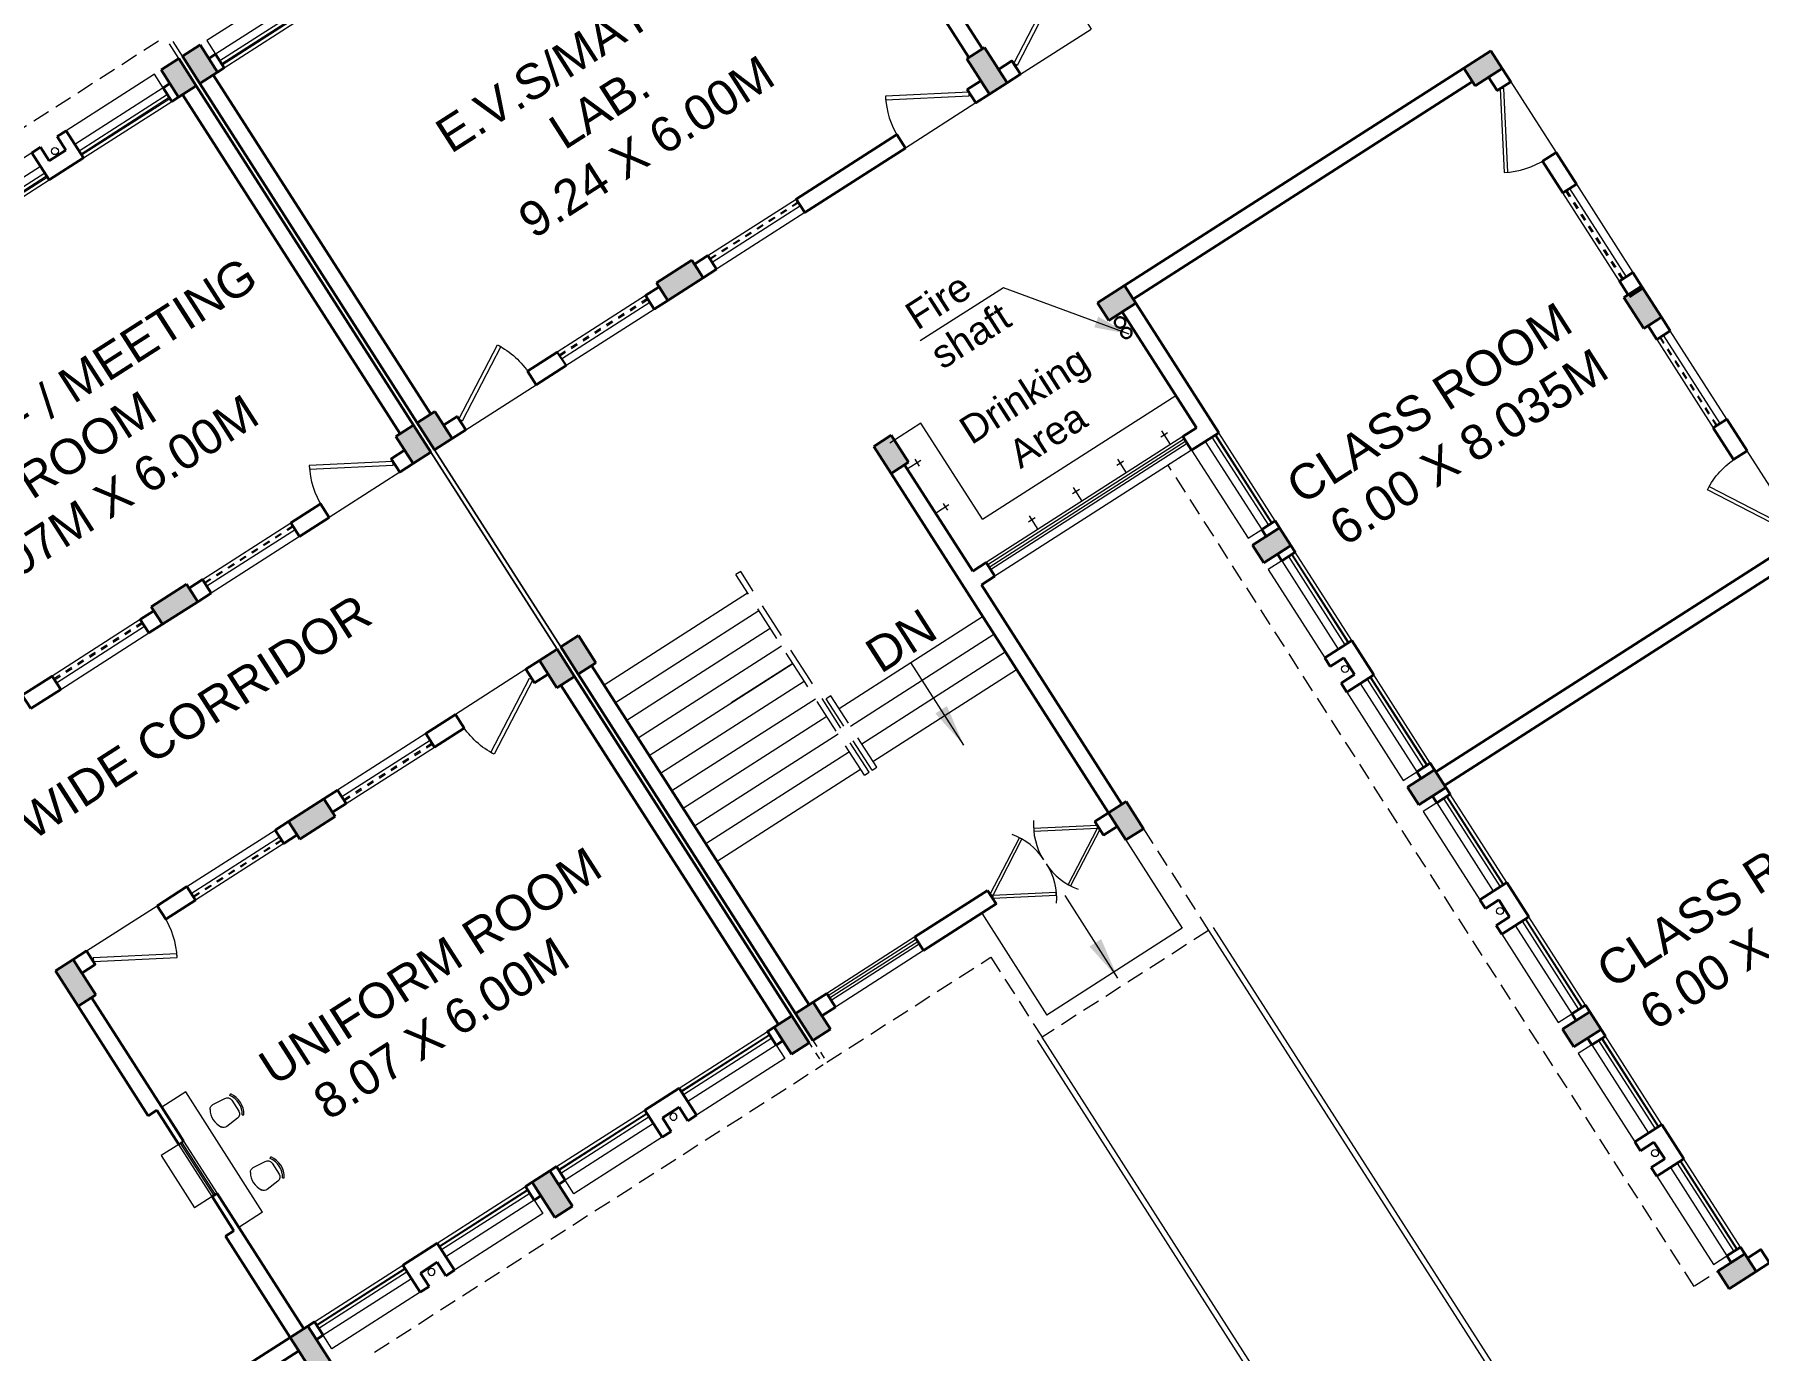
# Model space of a CAD drawing. Header units: millimetres. Extents: x 1898 to 3725, y 783 to 1532.
# Drawn here: x 2086.4 to 2111.08, y 1340.15 to 1358.98 of the extents above; entities that cross this region are included whole.
import ezdxf

# ---------------------------------------------------------------- set-up
doc = ezdxf.new("R2010")
doc.units = ezdxf.units.MM
for name, pattern in [('CENTER2', [1.125, 0.75, -0.125, 0.125, -0.125]), ('DASHED', [0.75, 0.5, -0.25]), ('DASHED2', [0.375, 0.25, -0.125]), ('HIDDEN', [0.375, 0.25, -0.125])]:
    doc.linetypes.add(name, pattern=pattern)
doc.layers.get('0').update_dxf_attribs({"lineweight": 20})
for name, color, linetype, lineweight in [('BL', 1, 'CENTER2', 30), ('CLL LEV.', 15, 'Continuous', 18), ('COL HATCH', 253, 'Continuous', 13), ('Column', 251, 'Continuous', 30), ('DIM', 6, 'Continuous', 18), ('Door', 54, 'Continuous', 18), ('expension joint', 248, 'Continuous', 18), ('Fixture', 44, 'Continuous', 13), ('Furniture', 13, 'Continuous', 13), ('glass', 5, 'Continuous', 18), ('Layer1', 12, 'Continuous', 30), ('PROJ.', 30, 'DASHED2', 15), ('Railing', 23, 'Continuous', 13), ('STAIRS', 10, 'Continuous', 18), ('TEXT', 7, 'Continuous', 15), ('Ventilator', 4, 'DASHED', 18), ('Wall', 7, 'Continuous', 30), ('Window', 150, 'Continuous', 15), ('Window-Wall', 7, 'Continuous', 18)]:
    doc.layers.add(name, color=color, linetype=linetype, lineweight=lineweight)
doc.styles.add('DIM', font='arial.ttf', dxfattribs={"height": 0.5})
doc.styles.add('L120', font='arial.ttf', dxfattribs={"height": 0.6})
doc.styles.get("Standard").update_dxf_attribs({"font": 'arial.ttf', "height": 0.2})
doc.dimstyles.new('Current Dim style', dxfattribs={"dimscale": 0.3, "dimtxt": 0.2, "dimasz": 2, "dimexe": 0.18, "dimexo": 1, "dimgap": 0.09, "dimtad": 0, "dimzin": 0, "dimdsep": 46, "dimtxsty": 'Standard', "dimcen": 0.09, "dimclrd": 256, "dimclre": 256, "dimclrt": 7, "dimadec": 0, "dimazin": 0, "dimtfac": 1, "dimtofl": 0, "dimtmove": 2, "dimatfit": 3, "dimfxl": 0, "dimtolj": 1, "dimtzin": 0, "dimlwd": -1, "dimlwe": -1, "dimarcsym": 0})
doc.dimstyles.new('DIM', dxfattribs={"dimtxt": 0.5, "dimasz": 0.5, "dimexe": 0.02, "dimexo": 0, "dimgap": 0.1, "dimtad": 0, "dimdec": 3, "dimzin": 0, "dimdsep": 46, "dimtxsty": 'DIM', "dimcen": 0, "dimclrd": 251, "dimclre": 256, "dimclrt": 7, "dimadec": 0, "dimazin": 0, "dimtfac": 1, "dimtdec": 3, "dimtofl": 0, "dimtmove": 0, "dimatfit": 3, "dimfxl": 0, "dimtolj": 1, "dimtzin": 0, "dimlwd": -1, "dimlwe": -1, "dimarcsym": 0})

# ---------------------------------------------------------------- blocks, each defined once
blk = doc.blocks.new('WINDOW 1')
at = {"layer": 'CLL LEV.'}
for p, q in [((-0.23, 0), (-0.46, 0)), ((-0.46, 0), (-0.46, -1.5)), ((-0.46, -1.5), (-0.23, -1.5))]:
    blk.add_line(p, q, dxfattribs=at)
at = {"layer": 'Window'}
for p, q in [((-0.065, 0), (-0.065, -1.5)), ((-0.05, -1.5), (-0.05, 0))]:
    blk.add_line(p, q, dxfattribs=at)
at = {"layer": 'Window-Wall'}
for p, q in [((0, 0), (-0.23, 0)), ((-0.23, 0), (-0.23, -1.5)), ((-0.115, 0), (-0.115, -1.5)), ((0, -1.5), (0, 0)), ((-0.23, -1.5), (0, -1.5))]:
    blk.add_line(p, q, dxfattribs=at)
blk = doc.blocks.new('VENTILATOR')
at = {"layer": 'Ventilator', "ltscale": 0.02}
for p, q in [((-0.18, -1.5), (-0.18, 0)), ((-0.165, 0), (-0.165, -1.5))]:
    blk.add_line(p, q, dxfattribs=at)
at = {"layer": 'Window-Wall'}
for p, q in [((-0.23, 0), (0, 0)), ((-0.23, -1.5), (-0.23, 0)), ((-0.115, 0), (-0.115, -1.5)), ((0, 0), (0, -1.5)), ((-0.23, -1.5), (0, -1.5))]:
    blk.add_line(p, q, dxfattribs=at)
blk = doc.blocks.new('*U18')
for p, q in [((0, 0), (0, 6)), ((40, 0), (40, 6))]:
    blk.add_line(p, q)
blk.add_lwpolyline([(0, 0), (34.64, -20), (35.52, -18.48), (0.88, 1.52)], close=True)
blk.add_arc((0, 0), 40, 330, 360)
blk = doc.blocks.new('Door')
at = {"layer": 'Door'}
blk.add_line((0, 0.18), (1.199, 0.18), dxfattribs=at)
at = {"layer": 'Door', "xscale": 0.0299845412869386, "yscale": 0.0299845412869386, "zscale": 0.0299845412869386}
blk.add_blockref('*U18', (0, 0), dxfattribs=at)
blk = doc.blocks.new('C2')
at = {"layer": 'COL HATCH'}
h = blk.add_hatch(color=256, dxfattribs=at)
h.dxf.hatch_style = 1
h.paths.add_polyline_path([(0.3, 0), (0, 0), (0, -0.6), (0.3, -0.6)])
at = {"layer": 'Column'}
for p, q in [((0, 0), (0, -0.6)), ((0.3, 0), (0, 0)), ((0.3, -0.6), (0.3, 0)), ((0, -0.6), (0.3, -0.6))]:
    blk.add_line(p, q, dxfattribs=at)
blk = doc.blocks.new('SHAFT')
at = {"layer": 'Fixture'}
blk.add_circle((0.327, -0.302), 0.05, dxfattribs=at)
at = {"layer": 'Wall'}
for p, q in [((0.035, 0), (0.62, 0)), ((0.035, 0), (0.035, -0.46)), ((0.185, -0.46), (0.185, -0.23)), ((0.185, -0.23), (0.47, -0.23)), ((0.47, -0.46), (0.47, -0.23)), ((0.62, 0), (0.62, -0.46)), ((0.035, -0.46), (0.185, -0.46)), ((0.62, -0.46), (0.47, -0.46))]:
    blk.add_line(p, q, dxfattribs=at)
blk = doc.blocks.new('CU')
at = {"layer": 'COL HATCH', "linetype": 'CENTER2'}
h = blk.add_hatch(color=256, dxfattribs=at)
h.dxf.hatch_style = 1
h.paths.add_polyline_path([(0, 0.035), (0, -0.265), (0.46, -0.265), (0.46, 0.035)])
at = {"layer": 'Column', "linetype": 'CENTER2'}
blk.add_lwpolyline([(0, 0.035), (0, -0.265), (0.46, -0.265), (0.46, 0.035), (0, 0.035)], dxfattribs=at)
blk = doc.blocks.new('C3')
at = {"layer": 'COL HATCH'}
h = blk.add_hatch(color=256, dxfattribs=at)
h.dxf.hatch_style = 1
h.paths.add_polyline_path([(0.3, 0), (0, 0), (0, -0.53), (0.3, -0.53)])
at = {"layer": 'Column'}
for p, q in [((0, 0), (0, -0.53)), ((0.3, 0), (0, 0)), ((0.3, -0.53), (0.3, 0)), ((0, -0.53), (0.3, -0.53))]:
    blk.add_line(p, q, dxfattribs=at)
blk = doc.blocks.new('A$C65A3360F')
at = {"layer": 'Fixture', "linetype": 'CENTER2'}
for p, q in [((0, 0), (-0.23, 0)), ((0, 0), (-0.23, 0)), ((-0.166, 0.057), (-0.166, 0)), ((-0.166, 0.057), (-0.166, 0)), ((-0.166, 0), (-0.166, -0.057)), ((-0.166, 0), (-0.166, -0.057))]:
    blk.add_line(p, q, dxfattribs=at)
blk = doc.blocks.new('Door - Left Hung 36 in.')
blk.add_lwpolyline([(0.75, -1.3), (0, 0), (31.18, 18), (31.93, 16.7)], close=True)
blk.add_arc((0, 0), 36, 0, 37.31013)
blk = doc.blocks.new('chair1')
for p, q in [((527, 224), (556, 243)), ((527, -224), (556, -243))]:
    blk.add_line(p, q)
blk.add_lwpolyline([(58, 204, -0.283804), (155, 253), (416, 230, -0.389031), (510, 127), (510, -127, -0.389031), (416, -230), (155, -253, -0.283804), (58, -204)], format="xyb")
for centre, radius, start, end in [((390, 0), 390, 148.3892, 211.6108), ((201, 0), 396, 325.6197, 34.3803), ((201, 0), 430, 325.6197, 34.3803)]:
    blk.add_arc(centre, radius, start, end)
blk = doc.blocks.new('GROUND FLOOR')
at = {"layer": 'BL'}
for centre in [(35.2061, 20.4333), (35.2009, 20.2593)]:
    blk.add_circle(centre, 0.075, dxfattribs=at)
at = {"layer": 'CLL LEV.'}
for p, q in [((17.5117, 17.8013), (17.2117, 17.8013)), ((17.2117, 17.8013), (17.2117, 16.9136)), ((17.5117, 16.9136), (17.2117, 16.9136))]:
    blk.add_line(p, q, dxfattribs=at)
at = {"layer": 'expension joint'}
for p, q in [((25.8961, 24.1935), (25.8961, 20.8435)), ((25.8961, 20.8435), (25.8961, 24.1935)), ((25.9586, 24.1935), (25.9586, 20.8435)), ((25.9586, 20.8435), (25.9586, 24.1935))]:
    blk.add_line(p, q, dxfattribs=at)
at = {"layer": 'Fixture'}
for p, q in [((31.4986, 20.761), (32.0286, 20.761)), ((32.0286, 19.126), (32.0286, 20.7606)), ((32.0286, 19.126), (35.3136, 19.126))]:
    blk.add_line(p, q, dxfattribs=at)
at = {"layer": 'Furniture', "ltscale": 10000}
for p, q in [((18.0019, 18.3808), (17.5961, 18.3808)), ((17.9986, 16.3341), (18.0019, 18.3808)), ((17.9986, 16.3341), (17.5961, 16.3341))]:
    blk.add_line(p, q, dxfattribs=at)
at = {"layer": 'glass', "lineweight": 5}
for p, q in [((35.0836, 18.5335), (31.7386, 18.5335)), ((31.7386, 18.4985), (35.0836, 18.4985)), ((27.9886, 14.5735), (26.4886, 14.5735)), ((26.4886, 14.5385), (27.9886, 14.5385))]:
    blk.add_line(p, q, dxfattribs=at)
at = {"layer": 'PROJ.'}
for p, q in [((17.6661, 31.2535), (25.8961, 31.2535)), ((25.8961, 30.8834), (25.8961, 31.2535)), ((25.9586, 30.8835), (25.9586, 31.2535)), ((34.6836, 4.3835), (34.6836, 18.3435)), ((31.5786, 14.1535), (31.5786, 12.4235)), ((18.2661, 13.7835), (25.8961, 13.7835)), ((25.9586, 13.7835), (28.7466, 13.7835)), ((28.7466, 13.7835), (28.7466, 12.4235)), ((31.5786, 12.4235), (28.7466, 12.4235)), ((35.3136, 4.3835), (34.6836, 4.3835))]:
    blk.add_line(p, q, dxfattribs=at)
at = {"layer": 'PROJ.', "ltscale": 0.05}
for p, q in [((35.3136, 18.3435), (34.6836, 18.3435)), ((25.8961, 14.3835), (25.8961, 13.7835))]:
    blk.add_line(p, q, dxfattribs=at)
at = {"layer": 'PROJ.', "ltscale": 0.02}
blk.add_line((25.9586, 14.1535), (25.9586, 13.7835), dxfattribs=at)
at = {"layer": 'Railing', "linetype": 'DASHED'}
for p, q in [((28.6286, 18.5285), (28.6286, 20.3615)), ((28.7086, 18.5285), (28.7086, 20.3615)), ((28.6286, 16.9535), (28.6286, 18.5285)), ((28.7086, 16.9535), (28.7086, 18.5285)), ((28.7586, 16.9535), (28.7586, 18.168)), ((28.8386, 16.9535), (28.8386, 18.168)), ((28.6286, 16.9535), (28.7086, 16.9535)), ((28.7586, 16.9535), (28.8386, 16.9535))]:
    blk.add_line(p, q, dxfattribs=at)
at = {"layer": 'Railing', "linetype": 'HIDDEN', "ltscale": 0.01}
for p, q in [((28.7086, 20.3615), (28.6286, 20.3615)), ((28.8386, 18.168), (28.7586, 18.168))]:
    blk.add_line(p, q, dxfattribs=at)
at = {"layer": 'STAIRS'}
for p, q in [((26.1886, 20.0535), (28.6286, 20.0535)), ((26.1886, 19.7535), (28.6286, 19.7535)), ((26.1886, 19.4535), (28.6286, 19.4535)), ((26.1886, 19.1535), (28.6286, 19.1535)), ((26.1886, 18.8535), (28.6286, 18.8535)), ((28.6286, 18.8535), (27.5785, 18.8535)), ((26.1886, 18.5535), (28.6286, 18.5535)), ((26.1886, 18.2535), (28.6286, 18.2535)), ((26.1886, 17.9535), (28.6286, 17.9535)), ((28.8386, 17.9535), (31.2786, 17.9535)), ((26.1886, 17.6535), (28.6286, 17.6535)), ((28.8386, 17.6535), (31.2786, 17.6535)), ((26.1886, 17.3535), (28.6286, 17.3535)), ((28.8386, 17.3535), (31.2786, 17.3535)), ((26.1886, 17.0535), (28.6286, 17.0535)), ((28.8386, 17.0535), (31.2786, 17.0535)), ((28.9766, 14.3835), (28.9766, 12.6535)), ((31.2786, 14.3835), (31.2786, 12.6535)), ((31.2786, 12.6535), (28.9766, 12.6535))]:
    blk.add_line(p, q, dxfattribs=at)
at = {"layer": 'Wall'}
for p, q in [((25.6661, 24.6535), (25.6661, 30.4235)), ((25.8961, 24.6535), (25.8961, 30.4235)), ((25.9586, 24.6535), (25.9586, 30.4235)), ((26.1886, 24.6535), (26.1886, 30.4235)), ((35.4286, 24.7935), (35.4286, 30.4235)), ((35.6586, 24.7935), (35.6586, 30.4235)), ((41.3136, 20.8435), (35.5436, 20.8435)), ((35.3136, 20.5435), (35.5436, 20.5435)), ((41.3136, 20.6135), (35.5436, 20.6135)), ((35.5436, 20.5435), (35.5436, 18.3435)), ((17.3661, 20.2435), (17.3661, 18.3816)), ((17.5961, 20.2435), (17.5961, 17.8723)), ((25.6661, 20.3835), (25.6661, 14.6135)), ((25.8961, 20.3835), (25.8961, 14.6135)), ((25.9586, 20.3835), (25.9586, 14.6135)), ((26.1886, 20.3835), (26.1886, 14.6135)), ((31.2786, 20.3835), (31.2786, 14.6135)), ((31.5086, 20.3835), (31.5086, 18.5735)), ((31.7386, 18.5735), (31.5086, 18.5735)), ((31.7386, 18.3435), (31.7386, 18.5735)), ((35.0836, 18.3435), (35.0836, 18.5735)), ((35.0836, 18.5735), (35.3136, 18.5735)), ((17.5117, 18.3816), (17.3661, 18.3816)), ((17.5117, 17.8013), (17.5117, 18.3816)), ((17.5961, 17.8013), (17.5961, 18.3816)), ((31.5086, 14.6135), (31.5086, 18.3435)), ((31.5086, 18.3435), (31.7386, 18.3435)), ((35.5436, 18.3435), (35.0836, 18.3435)), ((17.5117, 17.8013), (17.5961, 17.8013)), ((17.5117, 16.3341), (17.5117, 16.9136)), ((17.5117, 16.9136), (17.5961, 16.9136)), ((17.5961, 14.6135), (17.5961, 16.9136)), ((41.7736, 16.8085), (41.5436, 16.8085)), ((17.5117, 16.3341), (17.3661, 16.3341)), ((17.3661, 16.3341), (17.3661, 14.6135)), ((35.5436, 12.5785), (41.3136, 12.5785)), ((35.5436, 12.3485), (41.3136, 12.3485))]:
    blk.add_line(p, q, dxfattribs=at)
for points in [[(25.5961, 30.6535), (25.5961, 30.4235), (25.4811, 30.4235), (25.4811, 30.6535), (25.5961, 30.6535)], [(26.3736, 30.6535), (26.3736, 30.4235), (26.2586, 30.4235), (26.2586, 30.6535), (26.3736, 30.6535)], [(26.3736, 30.6534), (26.3736, 30.4234), (26.2586, 30.4234), (26.2586, 30.6534), (26.3736, 30.6534)], [(21.1011, 24.1935), (21.1011, 24.4235), (21.3311, 24.4235), (21.3311, 24.1935), (21.1011, 24.1935)], [(22.1611, 24.1935), (22.1611, 24.4235), (21.9311, 24.4235), (21.9311, 24.1935), (22.1611, 24.1935)], [(25.5961, 24.1935), (25.5961, 24.4235), (25.3661, 24.4235), (25.3661, 24.1935), (25.5961, 24.1935)], [(26.2586, 24.1935), (26.2586, 24.4235), (26.4886, 24.4235), (26.4886, 24.1935), (26.2586, 24.1935)], [(29.6936, 24.1935), (29.6936, 24.4235), (29.9236, 24.4235), (29.9236, 24.1935), (29.6936, 24.1935)], [(30.7536, 24.1935), (30.7536, 24.4235), (30.5236, 24.4235), (30.5236, 24.1935), (30.7536, 24.1935)], [(35.3936, 24.1935), (35.3936, 24.4235), (35.1636, 24.4235), (35.1636, 24.1935), (35.3936, 24.1935)], [(35.6936, 24.1935), (35.6936, 24.4235), (35.9236, 24.4235), (35.9236, 24.1935), (35.6936, 24.1935)], [(17.6661, 20.8434), (17.6661, 20.6134), (17.8961, 20.6134), (17.8961, 20.8434), (17.6661, 20.8434)], [(21.1011, 20.8434), (21.1011, 20.6134), (21.3311, 20.6134), (21.3311, 20.8434), (21.1011, 20.8434)], [(22.1611, 20.8434), (22.1611, 20.6134), (21.9311, 20.6134), (21.9311, 20.8434), (22.1611, 20.8434)], [(25.5961, 20.8434), (25.5961, 20.6134), (25.3661, 20.6134), (25.3661, 20.8434), (25.5961, 20.8434)], [(35.3136, 18.5735), (35.3136, 20.5435)], [(41.7736, 20.5435), (41.5436, 20.5435), (41.5436, 20.3135), (41.7736, 20.3135), (41.7736, 20.5435)], [(41.7736, 17.0735), (41.5436, 17.0735), (41.5436, 16.8435), (41.7736, 16.8435), (41.7736, 17.0735)], [(35.3136, 16.8435), (35.5436, 16.8435), (35.5436, 16.7285), (35.3136, 16.7285), (35.3136, 16.8435)], [(35.3136, 16.4285), (35.5436, 16.4285), (35.5436, 16.3135), (35.3136, 16.3135), (35.3136, 16.4285)], [(41.7736, 16.0835), (41.5436, 16.0835), (41.5436, 16.3135), (41.7736, 16.3135), (41.7736, 16.0835)], [(17.3661, 14.6135), (17.3661, 14.3835), (15.4311, 14.3835), (15.4311, 14.6135), (17.3661, 14.6135)], [(17.7811, 14.3835), (17.7811, 14.6135), (17.6661, 14.6135), (17.6661, 14.3835), (17.7811, 14.3835)], [(17.7811, 14.3834), (17.7811, 14.6134), (17.6661, 14.6134), (17.6661, 14.3834), (17.7811, 14.3834)], [(21.4811, 14.3835), (21.4811, 14.6135), (21.3661, 14.6135), (21.3661, 14.3835), (21.4811, 14.3835)], [(21.8961, 14.3835), (21.8961, 14.6135), (21.7811, 14.6135), (21.7811, 14.3835), (21.8961, 14.3835)], [(25.5961, 14.3835), (25.5961, 14.6135), (25.4811, 14.6135), (25.4811, 14.3835), (25.5961, 14.3835)], [(26.4886, 14.6135), (26.2586, 14.6135), (26.2586, 14.3835), (26.4886, 14.3835), (26.4886, 14.6135)], [(31.2786, 14.6135), (31.0486, 14.6135), (31.0486, 14.3835), (31.2786, 14.3835), (31.2786, 14.6135)], [(35.3136, 12.7285), (35.5436, 12.7285), (35.5436, 12.6135), (35.3136, 12.6135), (35.3136, 12.7285)], [(35.3136, 12.7285), (35.5436, 12.7285), (35.5436, 12.6135), (35.3136, 12.6135), (35.3136, 12.7285)], [(35.3136, 12.3135), (35.5436, 12.3135), (35.5436, 12.1985), (35.3136, 12.1985), (35.3136, 12.3135)], [(35.3136, 8.6135), (35.5436, 8.6135), (35.5436, 8.4985), (35.3136, 8.4985), (35.3136, 8.6135)], [(35.3136, 8.1985), (35.5436, 8.1985), (35.5436, 8.0835), (35.3136, 8.0835), (35.3136, 8.1985)], [(35.3136, 4.4985), (35.5436, 4.4985), (35.5436, 4.3835), (35.3136, 4.3835), (35.3136, 4.4985)], [(35.3136, 4.4985), (35.5436, 4.4985), (35.5436, 4.3835), (35.3136, 4.3835), (35.3136, 4.4985)], [(35.5436, 4.0835), (35.7736, 4.0835), (35.7736, 4.3135), (35.5436, 4.3135), (35.5436, 4.0835)]]:
    blk.add_lwpolyline(points, dxfattribs=at)
for points in [[(19.0955, 24.1933), (19.0955, 24.4235), (19.6011, 24.4235), (19.6011, 24.1933)], [(24.1667, 24.1933), (24.1667, 24.4235), (23.6611, 24.4235), (23.6611, 24.1933)], [(27.688, 24.1934), (27.688, 24.4235), (28.1936, 24.4235), (28.1936, 24.1934)], [(33.9642, 24.1934), (33.9642, 24.4235), (32.2536, 24.4235), (32.2536, 24.1934)], [(19.0955, 20.8436), (19.0955, 20.6134), (19.6011, 20.6134), (19.6011, 20.8436)], [(24.1667, 20.8436), (24.1667, 20.6134), (23.6611, 20.6134), (23.6611, 20.8436)], [(41.7738, 19.1141), (41.5436, 19.1141), (41.5436, 18.5735), (41.7738, 18.5735)], [(29.2242, 14.6135), (27.9886, 14.6135), (27.9886, 14.3835), (29.2242, 14.3835)], [(41.7738, 14.0428), (41.5436, 14.0428), (41.5436, 14.5835), (41.7738, 14.5835)]]:
    blk.add_lwpolyline(points, close=True, dxfattribs=at)
at = {"layer": 'Window', "ltscale": 0.05}
for p, q in [((17.5443, 16.9136), (17.5443, 17.8013)), ((17.5674, 16.9136), (17.5674, 17.8013))]:
    blk.add_line(p, q, dxfattribs=at)
at = {"layer": 'Window-Wall', "lineweight": 15}
for p, q in [((35.0836, 18.5735), (31.7386, 18.5735)), ((31.7386, 18.4585), (35.0836, 18.4585)), ((35.0836, 18.3435), (31.7386, 18.3435)), ((27.9886, 14.6135), (26.4886, 14.6135)), ((27.9886, 14.6135), (27.9886, 14.3835)), ((26.4886, 14.4985), (27.9886, 14.4985)), ((27.9886, 14.3835), (26.4886, 14.3835))]:
    blk.add_line(p, q, dxfattribs=at)
at = {"layer": 'Window-Wall'}
for p, q in [((17.5117, 16.9136), (17.5117, 17.8013)), ((17.5961, 17.8013), (17.5961, 16.9136))]:
    blk.add_line(p, q, dxfattribs=at)
at = {"layer": 'Column', "linetype": 'CENTER2', "rotation": 270}
for p in [(25.8611, 30.8834), (26.2236, 30.8835), (25.8611, 24.6535), (26.2236, 24.6535)]:
    blk.add_blockref('CU', p, dxfattribs=at)
at = {"layer": 'Column', "color": 5, "xscale": -1}
blk.add_blockref('C2', (35.6936, 24.7935), dxfattribs=at)
at = {"layer": 'Column', "color": 5, "rotation": 270}
for p in [(21.9311, 24.4935), (30.5236, 24.4935)]:
    blk.add_blockref('C2', p, dxfattribs=at)
at = {"layer": 'Column', "color": 5, "xscale": -1}
for p, rotation in [((17.3661, 20.2435), 180), ((21.9311, 20.5434), 270), ((17.3661, 14.0135), 180), ((21.4811, 14.0135), 180)]:
    blk.add_blockref('C2', p, dxfattribs=dict(at, rotation=rotation))
at = {"layer": 'Column', "linetype": 'CENTER2', "xscale": -1}
for p, rotation in [((25.8611, 20.3835), 270), ((26.2236, 20.3835), 270), ((25.9936, 20.8435), 90), ((31.3136, 20.8435), 90), ((25.8611, 14.1535), 270), ((25.9936, 14.6135), 90), ((31.3136, 14.6135), 90)]:
    blk.add_blockref('CU', p, dxfattribs=dict(at, rotation=rotation))
for p in [(35.5436, 20.8085), (41.7736, 20.8085), (35.5436, 16.6935), (35.5436, 12.5785), (35.5436, 8.4635), (35.5436, 4.3485)]:
    blk.add_blockref('CU', p, dxfattribs=at)
at = {"layer": 'Column', "color": 5}
blk.add_blockref('C3', (41.4736, 16.8435), dxfattribs=at)
at = {"layer": 'Door', "xscale": 0.02527777777140727, "yscale": 0.02527777777140727, "zscale": 0.02527777777140727}
blk.add_blockref('Door - Left Hung 36 in.', (29.227, 14.5463), dxfattribs=at)
at = {"layer": 'Door', "extrusion": (0, 0, -1), "xscale": 0.02527777777140727, "yscale": 0.02527777777140727, "zscale": -0.0252777777714073}
blk.add_blockref('Door - Left Hung 36 in.', (-31.047, 14.5463), dxfattribs=at)
at = {"layer": 'Door', "extrusion": (0, 0, -1), "xscale": 0.02527777777140727, "yscale": 0.02527777777140727, "zscale": -0.0252777777714073, "rotation": 180}
blk.add_blockref('Door - Left Hung 36 in.', (-29.227, 14.4806), dxfattribs=at)
at = {"layer": 'Door', "xscale": 0.02527777777140727, "yscale": 0.02527777777140727, "zscale": 0.02527777777140727, "rotation": 180}
blk.add_blockref('Door - Left Hung 36 in.', (31.047, 14.4806), dxfattribs=at)
at = {"layer": 'Fixture', "xscale": -1}
for p in [(31.5086, 20.3135), (31.5086, 19.5635)]:
    blk.add_blockref('A$C65A3360F', p, dxfattribs=at)
at = {"layer": 'Fixture', "xscale": -1, "rotation": 90}
for p in [(32.6211, 18.5735), (33.3711, 18.5735), (34.1211, 18.5735), (34.8711, 18.5735)]:
    blk.add_blockref('A$C65A3360F', p, dxfattribs=at)
at = {"layer": 'Furniture', "ltscale": 10000, "xscale": 0.0007336970477354043, "yscale": 0.0007336970477354043, "zscale": 0.0007336970477354043}
for p in [(18.1177, 17.8305, 0.0019), (18.1177, 16.7598, 0.0019)]:
    blk.add_blockref('chair1', p, dxfattribs=at)
at = {"layer": 'Wall'}
for name, p, rotation in [('WINDOW 1', (23.3961, 30.4235), 270), ('SHAFT', (24.0161, 30.4235), 180), ('WINDOW 1', (25.4811, 30.4235), 270), ('WINDOW 1', (27.8736, 30.4234), 270), ('Door', (25.3661, 24.3732), 180), ('Door', (35.1636, 24.3732), 180), ('VENTILATOR', (23.6611, 24.1935), 270), ('VENTILATOR', (32.2536, 24.1935), 270), ('VENTILATOR', (19.6011, 20.8434), 90), ('Door', (41.5939, 20.3135), 270), ('SHAFT', (35.5436, 14.8485), 270), ('SHAFT', (35.5436, 10.7335), 270), ('SHAFT', (35.5436, 6.6185), 270)]:
    blk.add_blockref(name, p, dxfattribs=dict(at, rotation=rotation))
at = {"layer": 'Wall', "xscale": -1}
for name, p, rotation in [('Door', (26.4886, 24.3733), 180), ('Door', (35.9236, 24.3732), 180), ('VENTILATOR', (19.6011, 24.1935), 90), ('VENTILATOR', (28.1936, 24.1935), 90), ('VENTILATOR', (23.6611, 20.8434), 270), ('VENTILATOR', (41.7736, 14.5835), 180), ('WINDOW 1', (19.2811, 14.6135), 270), ('WINDOW 1', (21.3661, 14.6135), 270), ('WINDOW 1', (23.3961, 14.6135), 270), ('WINDOW 1', (25.4811, 14.6135), 270), ('Door', (41.5939, 12.8435), 270)]:
    blk.add_blockref(name, p, dxfattribs=dict(at, rotation=rotation))
at = {"layer": 'Wall'}
for name, p in [('Door', (17.8961, 20.6637)), ('VENTILATOR', (41.7736, 18.5735)), ('WINDOW 1', (35.5436, 18.3435)), ('WINDOW 1', (35.5436, 16.3135)), ('WINDOW 1', (35.5436, 14.2285)), ('WINDOW 1', (35.5436, 12.1985)), ('WINDOW 1', (35.5436, 10.1135)), ('WINDOW 1', (35.5436, 8.0835)), ('WINDOW 1', (35.5436, 5.9985))]:
    blk.add_blockref(name, p, dxfattribs=at)
at = {"layer": 'Wall', "xscale": -1}
for name, p in [('Door', (25.3661, 20.6637)), ('SHAFT', (19.9011, 14.6135)), ('SHAFT', (24.0161, 14.6135))]:
    blk.add_blockref(name, p, dxfattribs=at)
at = {"layer": 'TEXT', "lineweight": 30, "char_height": 0.5, "attachment_point": 1, "style": 'L120'}
for s, insert, width in [('\\pi0.15996; E.V.S/MATHS \\P\\pi1.7498;LAB.\\P\\pi0.10897;   9.24 X 6.00M', (28.0833, 28.1295), 4.902123), ('{\\fArial|b0|i0|c0|p34;STAFF / MEETING \\P        ROOM\\P 8.07M X 6.00M}', (19.1625, 28.0292), 9.930816), ('3.35 M WIDE CORRIDOR ', (15.7617, 23.084), 9.930816), ('{\\fArial|b0|i0|c0|p34;DN}', (29.6037, 18.5428), 1.001447), ('{\\fArial|b0|i0|c0|p34;UNIFORM ROOM\\P  8.07 X 6.00M}', (19.1081, 18.2588), 9.930816), ('{\\fArial|b0|i0|c0|p34;CLASS ROOM\\P 6.00 X 8.035M}', (35.9793, 17.3269), 9.930816), ('{\\fArial|b0|i0|c0|p34;CLASS ROOM\\P 6.00 X 8.035M}', (35.9793, 9.0969), 9.930816)]:
    blk.add_mtext(s, dxfattribs=dict(at, insert=insert, width=width))
at = {"layer": 'TEXT', "lineweight": 30, "char_height": 0.4, "attachment_point": 1, "style": 'L120'}
for s, width, insert in [('Fire \\Pshaft', 2.454924, (32.696, 22.2988)), ('\\pi1.2407;Drinking\\P\\pi1.647;Area', 4.450523, (31.223, 20.5005))]:
    blk.add_mtext_dynamic_manual_height_columns(s, width=width, gutter_width=5, heights=[0], dxfattribs=dict(at, insert=insert))
at = {"layer": 'DIM'}
blk.add_leader([(35.2239, 20.2247), (34.0675, 21.754), (32.655, 21.754)], dimstyle='DIM', override={"dimgap": 0.1, "dimtad": 0, "dimarcsym": 1}, dxfattribs=at)
for points in [[(30.0586, 16.5488), (30.0586, 17.9535)], [(30.1177, 12.5497), (30.1177, 13.9544)]]:
    blk.add_leader(points, dimstyle='Current Dim style', dxfattribs=at)
blk = doc.blocks.new('HGH')
blk.add_blockref('GROUND FLOOR', (14982.252, -2285.215))

msp = doc.modelspace()

# ---------------------------------------------------------------- linework, layer by layer
at = {"layer": 'Layer1', "lineweight": 18}
for p, q in [((2103.2755, 1346.2028), (2107.7981, 1339.1448)), ((2103.2081, 1346.1596), (2107.7307, 1339.1017)), ((2105.2789, 1337.5306), (2100.7563, 1344.5886)), ((2105.3462, 1337.5738), (2100.8237, 1344.6317))]:
    msp.add_line(p, q, dxfattribs=at)

# ---------------------------------------------------------------- block references
at = {"layer": 'DIM', "color": 2, "linetype": 'Continuous', "rotation": 32.65078730410591}
msp.add_blockref('HGH', (-11764.2649, -4840.4302), dxfattribs=at)

doc.saveas('drawing.dxf')
